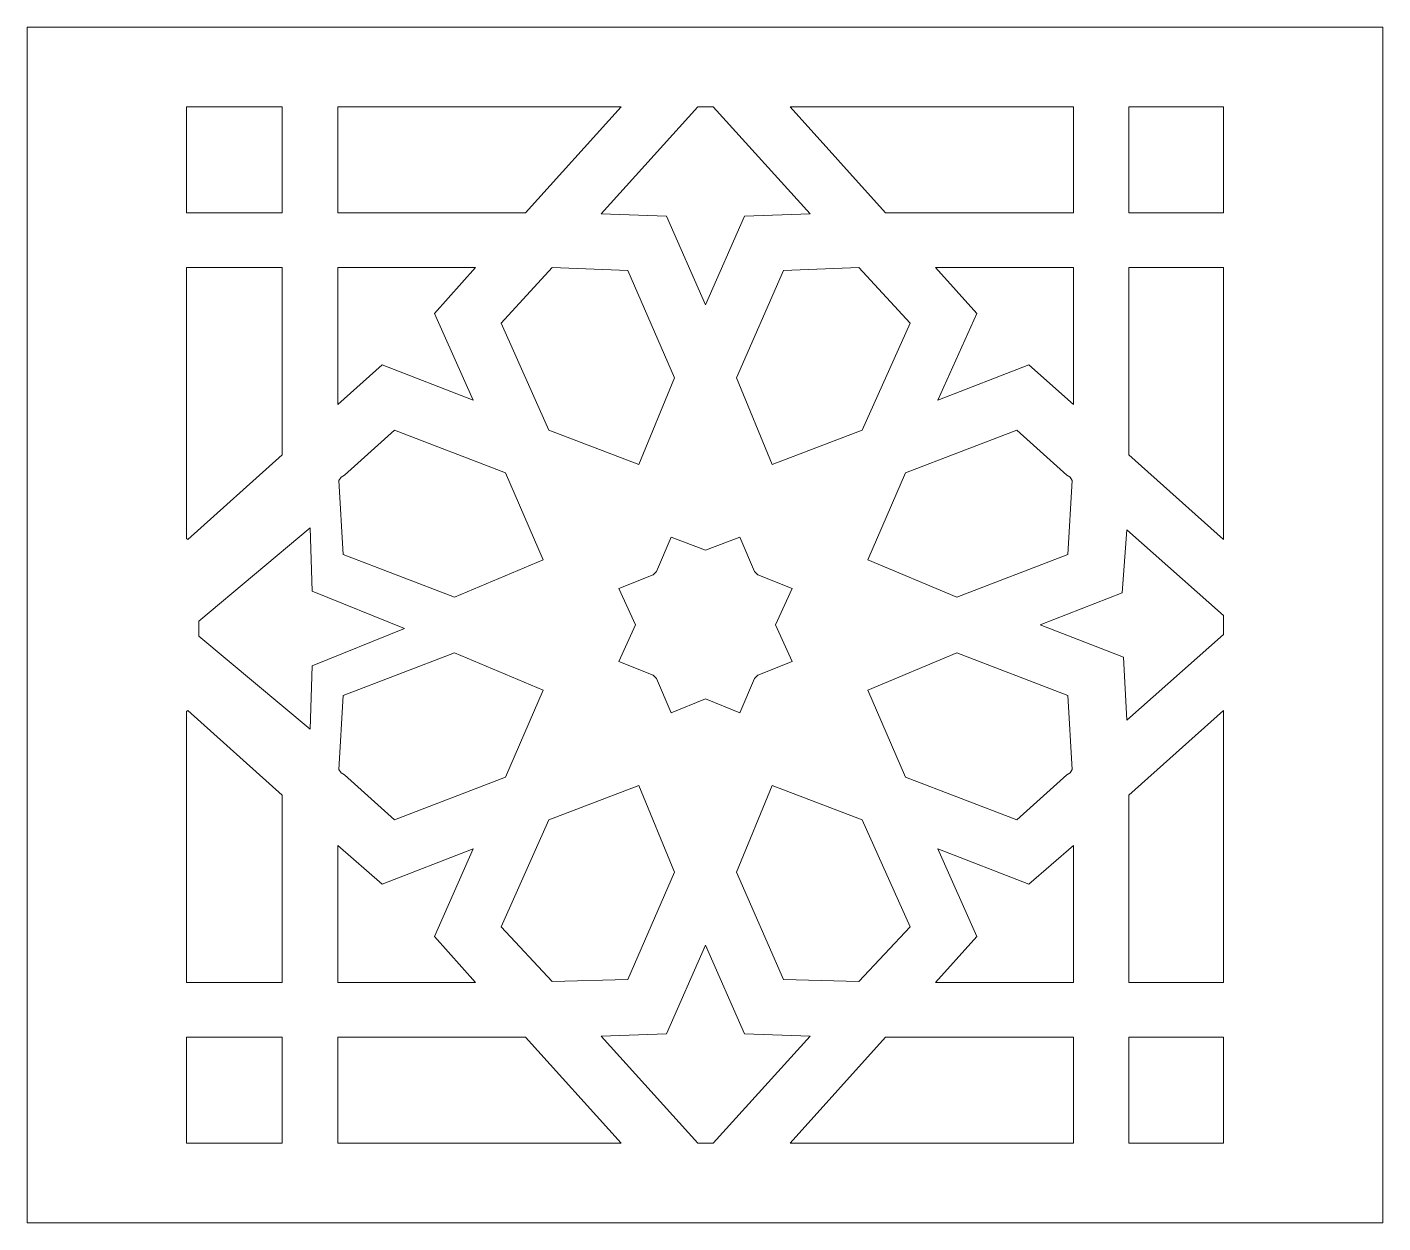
# Model space of a CAD drawing. Header units: millimetres. Extents: x -79 to 79, y -140 to 140.
# Drawn here: x -79.21 to -57.91, y -79.56 to -60.77 of the extents above; entities that cross this region are included whole.
import ezdxf

# ---------------------------------------------------------------- set-up
doc = ezdxf.new("R2010")
doc.units = ezdxf.units.MM
doc.header["$MEASUREMENT"] = 0
doc.layers.add('Layer 1', color=7, linetype='Continuous')

msp = doc.modelspace()

# ---------------------------------------------------------------- linework, layer by layer
at = {"layer": 'Layer 1', "color": 18, "lineweight": 9}
for points, knots in [([(-79.2052, -79.5601), (-79.2052, -79.5601), (-57.9057, -79.5601), (-57.9057, -79.5601), (-57.9057, -79.5601), (-57.9057, -79.5601), (-57.9057, -60.7664), (-57.9057, -60.7664), (-57.9057, -60.7664), (-57.9057, -60.7664), (-79.2052, -60.7664), (-79.2052, -60.7664), (-79.2052, -60.7664), (-79.2052, -60.7664), (-79.2052, -79.5601), (-79.2052, -79.5601)], [0, 0, 0, 0, 0.2, 0.2, 0.2, 0.2, 0.4, 0.4, 0.4, 0.4, 0.6, 0.6, 0.6, 0.6, 1, 1, 1, 1]), ([(-76.6994, -62.0193), (-76.6994, -62.0193), (-76.6994, -63.6851), (-76.6994, -63.6851), (-76.6994, -63.6851), (-76.6994, -63.6851), (-76.6821, -63.6851), (-76.6821, -63.6851), (-76.6821, -63.6851), (-76.6821, -63.6851), (-75.1982, -63.6851), (-75.1982, -63.6851), (-75.1982, -63.6851), (-75.1982, -63.6851), (-75.1982, -62.0193), (-75.1982, -62.0193), (-75.1982, -62.0193), (-75.1982, -62.0193), (-76.6821, -62.0193), (-76.6821, -62.0193), (-76.6821, -62.0193), (-76.6821, -62.0193), (-76.6994, -62.0193), (-76.6994, -62.0193)], [0, 0, 0, 0, 0.1428571, 0.1428571, 0.1428571, 0.1428571, 0.2857143, 0.2857143, 0.2857143, 0.2857143, 0.4285714, 0.4285714, 0.4285714, 0.4285714, 0.5714286, 0.5714286, 0.5714286, 0.5714286, 0.7142857, 0.7142857, 0.7142857, 0.7142857, 1, 1, 1, 1]), ([(-69.8736, -62.0193), (-69.8736, -62.0193), (-71.375, -63.6851), (-71.375, -63.6851), (-71.375, -63.6851), (-71.375, -63.6851), (-74.3253, -63.6851), (-74.3253, -63.6851), (-74.3253, -63.6851), (-74.3253, -63.6851), (-74.3253, -62.0193), (-74.3253, -62.0193), (-74.3253, -62.0193), (-74.3253, -62.0193), (-69.8736, -62.0193), (-69.8736, -62.0193)], [0, 0, 0, 0, 0.2, 0.2, 0.2, 0.2, 0.4, 0.4, 0.4, 0.4, 0.6, 0.6, 0.6, 0.6, 1, 1, 1, 1]), ([(-68.5468, -62.0193), (-68.5468, -62.0193), (-68.4246, -62.0193), (-68.4246, -62.0193), (-68.4246, -62.0193), (-68.4246, -62.0193), (-66.9058, -63.7019), (-66.9058, -63.7019), (-66.9058, -63.7019), (-66.9058, -63.7019), (-67.9358, -63.7356), (-67.9358, -63.7356), (-67.9358, -63.7356), (-67.9358, -63.7356), (-68.5468, -65.1322), (-68.5468, -65.1322), (-68.5468, -65.1322), (-68.5468, -65.1322), (-69.1578, -63.7356), (-69.1578, -63.7356), (-69.1578, -63.7356), (-69.1578, -63.7356), (-70.1878, -63.7019), (-70.1878, -63.7019), (-70.1878, -63.7019), (-70.1878, -63.7019), (-68.669, -62.0193), (-68.669, -62.0193), (-68.669, -62.0193), (-68.669, -62.0193), (-68.5468, -62.0193), (-68.5468, -62.0193)], [0, 0, 0, 0, 0.1111111, 0.1111111, 0.1111111, 0.1111111, 0.2222222, 0.2222222, 0.2222222, 0.2222222, 0.3333333, 0.3333333, 0.3333333, 0.3333333, 0.4444444, 0.4444444, 0.4444444, 0.4444444, 0.5555556, 0.5555556, 0.5555556, 0.5555556, 0.6666667, 0.6666667, 0.6666667, 0.6666667, 0.7777778, 0.7777778, 0.7777778, 0.7777778, 1, 1, 1, 1]), ([(-67.22, -62.0193), (-67.22, -62.0193), (-65.7187, -63.6851), (-65.7187, -63.6851), (-65.7187, -63.6851), (-65.7187, -63.6851), (-62.7683, -63.6851), (-62.7683, -63.6851), (-62.7683, -63.6851), (-62.7683, -63.6851), (-62.7683, -62.0193), (-62.7683, -62.0193), (-62.7683, -62.0193), (-62.7683, -62.0193), (-67.22, -62.0193), (-67.22, -62.0193)], [0, 0, 0, 0, 0.2, 0.2, 0.2, 0.2, 0.4, 0.4, 0.4, 0.4, 0.6, 0.6, 0.6, 0.6, 1, 1, 1, 1]), ([(-60.4115, -63.6851), (-60.4115, -63.6851), (-61.8954, -63.6851), (-61.8954, -63.6851), (-61.8954, -63.6851), (-61.8954, -63.6851), (-61.8954, -62.0193), (-61.8954, -62.0193), (-61.8954, -62.0193), (-61.8954, -62.0193), (-60.4115, -62.0193), (-60.4115, -62.0193), (-60.4115, -62.0193), (-60.4115, -62.0193), (-60.4115, -63.6851), (-60.4115, -63.6851)], [0, 0, 0, 0, 0.2, 0.2, 0.2, 0.2, 0.4, 0.4, 0.4, 0.4, 0.6, 0.6, 0.6, 0.6, 1, 1, 1, 1]), ([(-76.6994, -64.5432), (-76.6994, -64.5432), (-76.6994, -68.8016), (-76.6994, -68.8016), (-76.6994, -68.8016), (-76.6994, -68.8016), (-76.6821, -68.8171), (-76.6821, -68.8171), (-76.6821, -68.8171), (-76.6821, -68.8171), (-75.1982, -67.4878), (-75.1982, -67.4878), (-75.1982, -67.4878), (-75.1982, -67.4878), (-75.1982, -64.5432), (-75.1982, -64.5432), (-75.1982, -64.5432), (-75.1982, -64.5432), (-76.6821, -64.5432), (-76.6821, -64.5432), (-76.6821, -64.5432), (-76.6821, -64.5432), (-76.6994, -64.5432), (-76.6994, -64.5432)], [0, 0, 0, 0, 0.1428571, 0.1428571, 0.1428571, 0.1428571, 0.2857143, 0.2857143, 0.2857143, 0.2857143, 0.4285714, 0.4285714, 0.4285714, 0.4285714, 0.5714286, 0.5714286, 0.5714286, 0.5714286, 0.7142857, 0.7142857, 0.7142857, 0.7142857, 1, 1, 1, 1]), ([(-74.3253, -64.5432), (-74.3253, -64.5432), (-72.1606, -64.5432), (-72.1606, -64.5432), (-72.1606, -64.5432), (-72.1606, -64.5432), (-72.8065, -65.2668), (-72.8065, -65.2668), (-72.8065, -65.2668), (-72.8065, -65.2668), (-72.1955, -66.6297), (-72.1955, -66.6297), (-72.1955, -66.6297), (-72.1955, -66.6297), (-73.627, -66.0744), (-73.627, -66.0744), (-73.627, -66.0744), (-73.627, -66.0744), (-74.3253, -66.697), (-74.3253, -66.697), (-74.3253, -66.697), (-74.3253, -66.697), (-74.3253, -64.5432), (-74.3253, -64.5432)], [0, 0, 0, 0, 0.1428571, 0.1428571, 0.1428571, 0.1428571, 0.2857143, 0.2857143, 0.2857143, 0.2857143, 0.4285714, 0.4285714, 0.4285714, 0.4285714, 0.5714286, 0.5714286, 0.5714286, 0.5714286, 0.7142857, 0.7142857, 0.7142857, 0.7142857, 1, 1, 1, 1]), ([(-71.0083, -67.1008), (-71.0083, -67.1008), (-71.759, -65.4182), (-71.759, -65.4182), (-71.759, -65.4182), (-71.759, -65.4182), (-70.956, -64.5432), (-70.956, -64.5432), (-70.956, -64.5432), (-70.956, -64.5432), (-69.7688, -64.5937), (-69.7688, -64.5937), (-69.7688, -64.5937), (-69.7688, -64.5937), (-69.0356, -66.2763), (-69.0356, -66.2763), (-69.0356, -66.2763), (-69.0356, -66.2763), (-69.5943, -67.6393), (-69.5943, -67.6393), (-69.5943, -67.6393), (-69.5943, -67.6393), (-71.0083, -67.1008), (-71.0083, -67.1008)], [0, 0, 0, 0, 0.1428571, 0.1428571, 0.1428571, 0.1428571, 0.2857143, 0.2857143, 0.2857143, 0.2857143, 0.4285714, 0.4285714, 0.4285714, 0.4285714, 0.5714286, 0.5714286, 0.5714286, 0.5714286, 0.7142857, 0.7142857, 0.7142857, 0.7142857, 1, 1, 1, 1]), ([(-66.0853, -67.1008), (-66.0853, -67.1008), (-65.3346, -65.4182), (-65.3346, -65.4182), (-65.3346, -65.4182), (-65.3346, -65.4182), (-66.1376, -64.5432), (-66.1376, -64.5432), (-66.1376, -64.5432), (-66.1376, -64.5432), (-67.3248, -64.5937), (-67.3248, -64.5937), (-67.3248, -64.5937), (-67.3248, -64.5937), (-68.058, -66.2763), (-68.058, -66.2763), (-68.058, -66.2763), (-68.058, -66.2763), (-67.4993, -67.6393), (-67.4993, -67.6393), (-67.4993, -67.6393), (-67.4993, -67.6393), (-66.0853, -67.1008), (-66.0853, -67.1008)], [0, 0, 0, 0, 0.1428571, 0.1428571, 0.1428571, 0.1428571, 0.2857143, 0.2857143, 0.2857143, 0.2857143, 0.4285714, 0.4285714, 0.4285714, 0.4285714, 0.5714286, 0.5714286, 0.5714286, 0.5714286, 0.7142857, 0.7142857, 0.7142857, 0.7142857, 1, 1, 1, 1]), ([(-62.7683, -64.5432), (-62.7683, -64.5432), (-64.9331, -64.5432), (-64.9331, -64.5432), (-64.9331, -64.5432), (-64.9331, -64.5432), (-64.2871, -65.2668), (-64.2871, -65.2668), (-64.2871, -65.2668), (-64.2871, -65.2668), (-64.8981, -66.6297), (-64.8981, -66.6297), (-64.8981, -66.6297), (-64.8981, -66.6297), (-63.4666, -66.0744), (-63.4666, -66.0744), (-63.4666, -66.0744), (-63.4666, -66.0744), (-62.7683, -66.697), (-62.7683, -66.697), (-62.7683, -66.697), (-62.7683, -66.697), (-62.7683, -64.5432), (-62.7683, -64.5432)], [0, 0, 0, 0, 0.1428571, 0.1428571, 0.1428571, 0.1428571, 0.2857143, 0.2857143, 0.2857143, 0.2857143, 0.4285714, 0.4285714, 0.4285714, 0.4285714, 0.5714286, 0.5714286, 0.5714286, 0.5714286, 0.7142857, 0.7142857, 0.7142857, 0.7142857, 1, 1, 1, 1]), ([(-60.4115, -68.8171), (-60.4115, -68.8171), (-61.8954, -67.4878), (-61.8954, -67.4878), (-61.8954, -67.4878), (-61.8954, -67.4878), (-61.8954, -64.5432), (-61.8954, -64.5432), (-61.8954, -64.5432), (-61.8954, -64.5432), (-60.4115, -64.5432), (-60.4115, -64.5432), (-60.4115, -64.5432), (-60.4115, -64.5432), (-60.4115, -68.8171), (-60.4115, -68.8171)], [0, 0, 0, 0, 0.2, 0.2, 0.2, 0.2, 0.4, 0.4, 0.4, 0.4, 0.6, 0.6, 0.6, 0.6, 1, 1, 1, 1]), ([(-73.435, -67.1008), (-73.435, -67.1008), (-71.6892, -67.7739), (-71.6892, -67.7739), (-71.6892, -67.7739), (-71.6892, -67.7739), (-71.0956, -69.1368), (-71.0956, -69.1368), (-71.0956, -69.1368), (-71.0956, -69.1368), (-72.4922, -69.7257), (-72.4922, -69.7257), (-72.4922, -69.7257), (-72.4922, -69.7257), (-74.238, -69.0527), (-74.238, -69.0527), (-74.238, -69.0527), (-74.238, -69.0527), (-74.3079, -67.8917), (-74.3079, -67.8917), (-74.3079, -67.8917), (-74.3079, -67.8917), (-74.2729, -67.8412), (-74.2729, -67.8412), (-74.2729, -67.8412), (-74.2729, -67.8412), (-74.2206, -67.8075), (-74.2206, -67.8075), (-74.2206, -67.8075), (-74.2206, -67.8075), (-73.435, -67.1008), (-73.435, -67.1008)], [0, 0, 0, 0, 0.1111111, 0.1111111, 0.1111111, 0.1111111, 0.2222222, 0.2222222, 0.2222222, 0.2222222, 0.3333333, 0.3333333, 0.3333333, 0.3333333, 0.4444444, 0.4444444, 0.4444444, 0.4444444, 0.5555556, 0.5555556, 0.5555556, 0.5555556, 0.6666667, 0.6666667, 0.6666667, 0.6666667, 0.7777778, 0.7777778, 0.7777778, 0.7777778, 1, 1, 1, 1]), ([(-63.6586, -67.1008), (-63.6586, -67.1008), (-65.4044, -67.7739), (-65.4044, -67.7739), (-65.4044, -67.7739), (-65.4044, -67.7739), (-65.998, -69.1368), (-65.998, -69.1368), (-65.998, -69.1368), (-65.998, -69.1368), (-64.6014, -69.7257), (-64.6014, -69.7257), (-64.6014, -69.7257), (-64.6014, -69.7257), (-62.8556, -69.0527), (-62.8556, -69.0527), (-62.8556, -69.0527), (-62.8556, -69.0527), (-62.7858, -67.8917), (-62.7858, -67.8917), (-62.7858, -67.8917), (-62.7858, -67.8917), (-62.8207, -67.8412), (-62.8207, -67.8412), (-62.8207, -67.8412), (-62.8207, -67.8412), (-62.873, -67.8075), (-62.873, -67.8075), (-62.873, -67.8075), (-62.873, -67.8075), (-63.6586, -67.1008), (-63.6586, -67.1008)], [0, 0, 0, 0, 0.1111111, 0.1111111, 0.1111111, 0.1111111, 0.2222222, 0.2222222, 0.2222222, 0.2222222, 0.3333333, 0.3333333, 0.3333333, 0.3333333, 0.4444444, 0.4444444, 0.4444444, 0.4444444, 0.5555556, 0.5555556, 0.5555556, 0.5555556, 0.6666667, 0.6666667, 0.6666667, 0.6666667, 0.7777778, 0.7777778, 0.7777778, 0.7777778, 1, 1, 1, 1]), ([(-76.5061, -70.2186), (-76.5061, -70.2186), (-76.5061, -70.1009), (-76.5061, -70.1009), (-76.5061, -70.1009), (-76.5061, -70.1009), (-74.7604, -68.637), (-74.7604, -68.637), (-74.7604, -68.637), (-74.7604, -68.637), (-74.7254, -69.6297), (-74.7254, -69.6297), (-74.7254, -69.6297), (-74.7254, -69.6297), (-73.2764, -70.2186), (-73.2764, -70.2186), (-73.2764, -70.2186), (-73.2764, -70.2186), (-74.7254, -70.8076), (-74.7254, -70.8076), (-74.7254, -70.8076), (-74.7254, -70.8076), (-74.7604, -71.8003), (-74.7604, -71.8003), (-74.7604, -71.8003), (-74.7604, -71.8003), (-76.5061, -70.3364), (-76.5061, -70.3364), (-76.5061, -70.3364), (-76.5061, -70.3364), (-76.5061, -70.2186), (-76.5061, -70.2186)], [0, 0, 0, 0, 0.1111111, 0.1111111, 0.1111111, 0.1111111, 0.2222222, 0.2222222, 0.2222222, 0.2222222, 0.3333333, 0.3333333, 0.3333333, 0.3333333, 0.4444444, 0.4444444, 0.4444444, 0.4444444, 0.5555556, 0.5555556, 0.5555556, 0.5555556, 0.6666667, 0.6666667, 0.6666667, 0.6666667, 0.7777778, 0.7777778, 0.7777778, 0.7777778, 1, 1, 1, 1]), ([(-68.5468, -68.9854), (-68.5468, -68.9854), (-68.0056, -68.7835), (-68.0056, -68.7835), (-68.0056, -68.7835), (-68.0056, -68.7835), (-67.7787, -69.3219), (-67.7787, -69.3219), (-67.7787, -69.3219), (-67.7787, -69.3219), (-67.7263, -69.3724), (-67.7263, -69.3724), (-67.7263, -69.3724), (-67.7263, -69.3724), (-67.1851, -69.5911), (-67.1851, -69.5911), (-67.1851, -69.5911), (-67.1851, -69.5911), (-67.447, -70.1632), (-67.447, -70.1632), (-67.447, -70.1632), (-67.447, -70.1632), (-67.1851, -70.7353), (-67.1851, -70.7353), (-67.1851, -70.7353), (-67.1851, -70.7353), (-67.7263, -70.9541), (-67.7263, -70.9541), (-67.7263, -70.9541), (-67.7263, -70.9541), (-67.7787, -71.0045), (-67.7787, -71.0045), (-67.7787, -71.0045), (-67.7787, -71.0045), (-68.0056, -71.543), (-68.0056, -71.543), (-68.0056, -71.543), (-68.0056, -71.543), (-68.5468, -71.3242), (-68.5468, -71.3242), (-68.5468, -71.3242), (-68.5468, -71.3242), (-69.088, -71.543), (-69.088, -71.543), (-69.088, -71.543), (-69.088, -71.543), (-69.3149, -71.0045), (-69.3149, -71.0045), (-69.3149, -71.0045), (-69.3149, -71.0045), (-69.3673, -70.9541), (-69.3673, -70.9541), (-69.3673, -70.9541), (-69.3673, -70.9541), (-69.9085, -70.7353), (-69.9085, -70.7353), (-69.9085, -70.7353), (-69.9085, -70.7353), (-69.6466, -70.1632), (-69.6466, -70.1632), (-69.6466, -70.1632), (-69.6466, -70.1632), (-69.9085, -69.5911), (-69.9085, -69.5911), (-69.9085, -69.5911), (-69.9085, -69.5911), (-69.3673, -69.3724), (-69.3673, -69.3724), (-69.3673, -69.3724), (-69.3673, -69.3724), (-69.3149, -69.3219), (-69.3149, -69.3219), (-69.3149, -69.3219), (-69.3149, -69.3219), (-69.088, -68.7835), (-69.088, -68.7835), (-69.088, -68.7835), (-69.088, -68.7835), (-68.5468, -68.9854), (-68.5468, -68.9854)], [0, 0, 0, 0, 0.047619, 0.047619, 0.047619, 0.047619, 0.0952381, 0.0952381, 0.0952381, 0.0952381, 0.1428571, 0.1428571, 0.1428571, 0.1428571, 0.1904762, 0.1904762, 0.1904762, 0.1904762, 0.2380952, 0.2380952, 0.2380952, 0.2380952, 0.2857143, 0.2857143, 0.2857143, 0.2857143, 0.3333333, 0.3333333, 0.3333333, 0.3333333, 0.3809524, 0.3809524, 0.3809524, 0.3809524, 0.4285714, 0.4285714, 0.4285714, 0.4285714, 0.4761905, 0.4761905, 0.4761905, 0.4761905, 0.5238095, 0.5238095, 0.5238095, 0.5238095, 0.5714286, 0.5714286, 0.5714286, 0.5714286, 0.6190476, 0.6190476, 0.6190476, 0.6190476, 0.6666667, 0.6666667, 0.6666667, 0.6666667, 0.7142857, 0.7142857, 0.7142857, 0.7142857, 0.7619048, 0.7619048, 0.7619048, 0.7619048, 0.8095238, 0.8095238, 0.8095238, 0.8095238, 0.8571429, 0.8571429, 0.8571429, 0.8571429, 0.9047619, 0.9047619, 0.9047619, 0.9047619, 1, 1, 1, 1]), ([(-68.5468, -68.9854), (-68.5468, -68.9854), (-68.0056, -68.7835), (-68.0056, -68.7835), (-68.0056, -68.7835), (-68.0056, -68.7835), (-67.7787, -69.3219), (-67.7787, -69.3219), (-67.7787, -69.3219), (-67.7787, -69.3219), (-67.7263, -69.3724), (-67.7263, -69.3724), (-67.7263, -69.3724), (-67.7263, -69.3724), (-67.1851, -69.5911), (-67.1851, -69.5911), (-67.1851, -69.5911), (-67.1851, -69.5911), (-67.447, -70.1632), (-67.447, -70.1632), (-67.447, -70.1632), (-67.447, -70.1632), (-67.1851, -70.7353), (-67.1851, -70.7353), (-67.1851, -70.7353), (-67.1851, -70.7353), (-67.7263, -70.9541), (-67.7263, -70.9541), (-67.7263, -70.9541), (-67.7263, -70.9541), (-67.7787, -71.0045), (-67.7787, -71.0045), (-67.7787, -71.0045), (-67.7787, -71.0045), (-68.0056, -71.543), (-68.0056, -71.543), (-68.0056, -71.543), (-68.0056, -71.543), (-68.5468, -71.3242), (-68.5468, -71.3242), (-68.5468, -71.3242), (-68.5468, -71.3242), (-69.088, -71.543), (-69.088, -71.543), (-69.088, -71.543), (-69.088, -71.543), (-69.3149, -71.0045), (-69.3149, -71.0045), (-69.3149, -71.0045), (-69.3149, -71.0045), (-69.3673, -70.9541), (-69.3673, -70.9541), (-69.3673, -70.9541), (-69.3673, -70.9541), (-69.9085, -70.7353), (-69.9085, -70.7353), (-69.9085, -70.7353), (-69.9085, -70.7353), (-69.6466, -70.1632), (-69.6466, -70.1632), (-69.6466, -70.1632), (-69.6466, -70.1632), (-69.9085, -69.5911), (-69.9085, -69.5911), (-69.9085, -69.5911), (-69.9085, -69.5911), (-69.3673, -69.3724), (-69.3673, -69.3724), (-69.3673, -69.3724), (-69.3673, -69.3724), (-69.3149, -69.3219), (-69.3149, -69.3219), (-69.3149, -69.3219), (-69.3149, -69.3219), (-69.088, -68.7835), (-69.088, -68.7835), (-69.088, -68.7835), (-69.088, -68.7835), (-68.5468, -68.9854), (-68.5468, -68.9854)], [0, 0, 0, 0, 0.047619, 0.047619, 0.047619, 0.047619, 0.0952381, 0.0952381, 0.0952381, 0.0952381, 0.1428571, 0.1428571, 0.1428571, 0.1428571, 0.1904762, 0.1904762, 0.1904762, 0.1904762, 0.2380952, 0.2380952, 0.2380952, 0.2380952, 0.2857143, 0.2857143, 0.2857143, 0.2857143, 0.3333333, 0.3333333, 0.3333333, 0.3333333, 0.3809524, 0.3809524, 0.3809524, 0.3809524, 0.4285714, 0.4285714, 0.4285714, 0.4285714, 0.4761905, 0.4761905, 0.4761905, 0.4761905, 0.5238095, 0.5238095, 0.5238095, 0.5238095, 0.5714286, 0.5714286, 0.5714286, 0.5714286, 0.6190476, 0.6190476, 0.6190476, 0.6190476, 0.6666667, 0.6666667, 0.6666667, 0.6666667, 0.7142857, 0.7142857, 0.7142857, 0.7142857, 0.7619048, 0.7619048, 0.7619048, 0.7619048, 0.8095238, 0.8095238, 0.8095238, 0.8095238, 0.8571429, 0.8571429, 0.8571429, 0.8571429, 0.9047619, 0.9047619, 0.9047619, 0.9047619, 1, 1, 1, 1]), ([(-60.4115, -70.3147), (-60.4115, -70.3147), (-61.9303, -71.6608), (-61.9303, -71.6608), (-61.9303, -71.6608), (-61.9303, -71.6608), (-61.9827, -70.668), (-61.9827, -70.668), (-61.9827, -70.668), (-61.9827, -70.668), (-63.292, -70.1632), (-63.292, -70.1632), (-63.292, -70.1632), (-63.292, -70.1632), (-62.0002, -69.6584), (-62.0002, -69.6584), (-62.0002, -69.6584), (-62.0002, -69.6584), (-61.9303, -68.6657), (-61.9303, -68.6657), (-61.9303, -68.6657), (-61.9303, -68.6657), (-60.4115, -70.0118), (-60.4115, -70.0118), (-60.4115, -70.0118), (-60.4115, -70.0118), (-60.4115, -70.3147), (-60.4115, -70.3147)], [0, 0, 0, 0, 0.125, 0.125, 0.125, 0.125, 0.25, 0.25, 0.25, 0.25, 0.375, 0.375, 0.375, 0.375, 0.5, 0.5, 0.5, 0.5, 0.625, 0.625, 0.625, 0.625, 0.75, 0.75, 0.75, 0.75, 1, 1, 1, 1]), ([(-74.2206, -72.5189), (-74.2206, -72.5189), (-74.2729, -72.4853), (-74.2729, -72.4853), (-74.2729, -72.4853), (-74.2729, -72.4853), (-74.3079, -72.4348), (-74.3079, -72.4348), (-74.3079, -72.4348), (-74.3079, -72.4348), (-74.238, -71.2738), (-74.238, -71.2738), (-74.238, -71.2738), (-74.238, -71.2738), (-72.4922, -70.6007), (-72.4922, -70.6007), (-72.4922, -70.6007), (-72.4922, -70.6007), (-71.0956, -71.1896), (-71.0956, -71.1896), (-71.0956, -71.1896), (-71.0956, -71.1896), (-71.6892, -72.5526), (-71.6892, -72.5526), (-71.6892, -72.5526), (-71.6892, -72.5526), (-73.435, -73.2256), (-73.435, -73.2256), (-73.435, -73.2256), (-73.435, -73.2256), (-74.2206, -72.5189), (-74.2206, -72.5189)], [0, 0, 0, 0, 0.1111111, 0.1111111, 0.1111111, 0.1111111, 0.2222222, 0.2222222, 0.2222222, 0.2222222, 0.3333333, 0.3333333, 0.3333333, 0.3333333, 0.4444444, 0.4444444, 0.4444444, 0.4444444, 0.5555556, 0.5555556, 0.5555556, 0.5555556, 0.6666667, 0.6666667, 0.6666667, 0.6666667, 0.7777778, 0.7777778, 0.7777778, 0.7777778, 1, 1, 1, 1]), ([(-62.873, -72.5189), (-62.873, -72.5189), (-62.8207, -72.4853), (-62.8207, -72.4853), (-62.8207, -72.4853), (-62.8207, -72.4853), (-62.7858, -72.4348), (-62.7858, -72.4348), (-62.7858, -72.4348), (-62.7858, -72.4348), (-62.8556, -71.2738), (-62.8556, -71.2738), (-62.8556, -71.2738), (-62.8556, -71.2738), (-64.6014, -70.6007), (-64.6014, -70.6007), (-64.6014, -70.6007), (-64.6014, -70.6007), (-65.998, -71.1896), (-65.998, -71.1896), (-65.998, -71.1896), (-65.998, -71.1896), (-65.4044, -72.5526), (-65.4044, -72.5526), (-65.4044, -72.5526), (-65.4044, -72.5526), (-63.6586, -73.2256), (-63.6586, -73.2256), (-63.6586, -73.2256), (-63.6586, -73.2256), (-62.873, -72.5189), (-62.873, -72.5189)], [0, 0, 0, 0, 0.1111111, 0.1111111, 0.1111111, 0.1111111, 0.2222222, 0.2222222, 0.2222222, 0.2222222, 0.3333333, 0.3333333, 0.3333333, 0.3333333, 0.4444444, 0.4444444, 0.4444444, 0.4444444, 0.5555556, 0.5555556, 0.5555556, 0.5555556, 0.6666667, 0.6666667, 0.6666667, 0.6666667, 0.7777778, 0.7777778, 0.7777778, 0.7777778, 1, 1, 1, 1]), ([(-76.6994, -71.5248), (-76.6994, -71.5248), (-76.6994, -75.7832), (-76.6994, -75.7832), (-76.6994, -75.7832), (-76.6994, -75.7832), (-76.6821, -75.7832), (-76.6821, -75.7832), (-76.6821, -75.7832), (-76.6821, -75.7832), (-75.1982, -75.7832), (-75.1982, -75.7832), (-75.1982, -75.7832), (-75.1982, -75.7832), (-75.1982, -72.8386), (-75.1982, -72.8386), (-75.1982, -72.8386), (-75.1982, -72.8386), (-76.6821, -71.5093), (-76.6821, -71.5093), (-76.6821, -71.5093), (-76.6821, -71.5093), (-76.6994, -71.5248), (-76.6994, -71.5248)], [0, 0, 0, 0, 0.1428571, 0.1428571, 0.1428571, 0.1428571, 0.2857143, 0.2857143, 0.2857143, 0.2857143, 0.4285714, 0.4285714, 0.4285714, 0.4285714, 0.5714286, 0.5714286, 0.5714286, 0.5714286, 0.7142857, 0.7142857, 0.7142857, 0.7142857, 1, 1, 1, 1]), ([(-60.4115, -75.7832), (-60.4115, -75.7832), (-61.8954, -75.7832), (-61.8954, -75.7832), (-61.8954, -75.7832), (-61.8954, -75.7832), (-61.8954, -72.8386), (-61.8954, -72.8386), (-61.8954, -72.8386), (-61.8954, -72.8386), (-60.4115, -71.5093), (-60.4115, -71.5093), (-60.4115, -71.5093), (-60.4115, -71.5093), (-60.4115, -75.7832), (-60.4115, -75.7832)], [0, 0, 0, 0, 0.2, 0.2, 0.2, 0.2, 0.4, 0.4, 0.4, 0.4, 0.6, 0.6, 0.6, 0.6, 1, 1, 1, 1]), ([(-71.0083, -73.2256), (-71.0083, -73.2256), (-69.5943, -72.6872), (-69.5943, -72.6872), (-69.5943, -72.6872), (-69.5943, -72.6872), (-69.0356, -74.0501), (-69.0356, -74.0501), (-69.0356, -74.0501), (-69.0356, -74.0501), (-69.7688, -75.7327), (-69.7688, -75.7327), (-69.7688, -75.7327), (-69.7688, -75.7327), (-70.956, -75.7664), (-70.956, -75.7664), (-70.956, -75.7664), (-70.956, -75.7664), (-71.759, -74.9082), (-71.759, -74.9082), (-71.759, -74.9082), (-71.759, -74.9082), (-71.0083, -73.2256), (-71.0083, -73.2256)], [0, 0, 0, 0, 0.1428571, 0.1428571, 0.1428571, 0.1428571, 0.2857143, 0.2857143, 0.2857143, 0.2857143, 0.4285714, 0.4285714, 0.4285714, 0.4285714, 0.5714286, 0.5714286, 0.5714286, 0.5714286, 0.7142857, 0.7142857, 0.7142857, 0.7142857, 1, 1, 1, 1]), ([(-66.0853, -73.2256), (-66.0853, -73.2256), (-67.4993, -72.6872), (-67.4993, -72.6872), (-67.4993, -72.6872), (-67.4993, -72.6872), (-68.058, -74.0501), (-68.058, -74.0501), (-68.058, -74.0501), (-68.058, -74.0501), (-67.3248, -75.7327), (-67.3248, -75.7327), (-67.3248, -75.7327), (-67.3248, -75.7327), (-66.1376, -75.7664), (-66.1376, -75.7664), (-66.1376, -75.7664), (-66.1376, -75.7664), (-65.3346, -74.9082), (-65.3346, -74.9082), (-65.3346, -74.9082), (-65.3346, -74.9082), (-66.0853, -73.2256), (-66.0853, -73.2256)], [0, 0, 0, 0, 0.1428571, 0.1428571, 0.1428571, 0.1428571, 0.2857143, 0.2857143, 0.2857143, 0.2857143, 0.4285714, 0.4285714, 0.4285714, 0.4285714, 0.5714286, 0.5714286, 0.5714286, 0.5714286, 0.7142857, 0.7142857, 0.7142857, 0.7142857, 1, 1, 1, 1]), ([(-74.3253, -75.7832), (-74.3253, -75.7832), (-74.3253, -73.6295), (-74.3253, -73.6295), (-74.3253, -73.6295), (-74.3253, -73.6295), (-73.627, -74.2352), (-73.627, -74.2352), (-73.627, -74.2352), (-73.627, -74.2352), (-72.1955, -73.6799), (-72.1955, -73.6799), (-72.1955, -73.6799), (-72.1955, -73.6799), (-72.8065, -75.0597), (-72.8065, -75.0597), (-72.8065, -75.0597), (-72.8065, -75.0597), (-72.1606, -75.7832), (-72.1606, -75.7832), (-72.1606, -75.7832), (-72.1606, -75.7832), (-74.3253, -75.7832), (-74.3253, -75.7832)], [0, 0, 0, 0, 0.1428571, 0.1428571, 0.1428571, 0.1428571, 0.2857143, 0.2857143, 0.2857143, 0.2857143, 0.4285714, 0.4285714, 0.4285714, 0.4285714, 0.5714286, 0.5714286, 0.5714286, 0.5714286, 0.7142857, 0.7142857, 0.7142857, 0.7142857, 1, 1, 1, 1]), ([(-62.7683, -75.7832), (-62.7683, -75.7832), (-62.7683, -73.6295), (-62.7683, -73.6295), (-62.7683, -73.6295), (-62.7683, -73.6295), (-63.4666, -74.2352), (-63.4666, -74.2352), (-63.4666, -74.2352), (-63.4666, -74.2352), (-64.8981, -73.6799), (-64.8981, -73.6799), (-64.8981, -73.6799), (-64.8981, -73.6799), (-64.2871, -75.0597), (-64.2871, -75.0597), (-64.2871, -75.0597), (-64.2871, -75.0597), (-64.9331, -75.7832), (-64.9331, -75.7832), (-64.9331, -75.7832), (-64.9331, -75.7832), (-62.7683, -75.7832), (-62.7683, -75.7832)], [0, 0, 0, 0, 0.1428571, 0.1428571, 0.1428571, 0.1428571, 0.2857143, 0.2857143, 0.2857143, 0.2857143, 0.4285714, 0.4285714, 0.4285714, 0.4285714, 0.5714286, 0.5714286, 0.5714286, 0.5714286, 0.7142857, 0.7142857, 0.7142857, 0.7142857, 1, 1, 1, 1]), ([(-68.5468, -75.1943), (-68.5468, -75.1943), (-67.9358, -76.5909), (-67.9358, -76.5909), (-67.9358, -76.5909), (-67.9358, -76.5909), (-66.9058, -76.6245), (-66.9058, -76.6245), (-66.9058, -76.6245), (-66.9058, -76.6245), (-68.4246, -78.3072), (-68.4246, -78.3072), (-68.4246, -78.3072), (-68.4246, -78.3072), (-68.5468, -78.3072), (-68.5468, -78.3072), (-68.5468, -78.3072), (-68.5468, -78.3072), (-68.669, -78.3072), (-68.669, -78.3072), (-68.669, -78.3072), (-68.669, -78.3072), (-70.1878, -76.6245), (-70.1878, -76.6245), (-70.1878, -76.6245), (-70.1878, -76.6245), (-69.1578, -76.5909), (-69.1578, -76.5909), (-69.1578, -76.5909), (-69.1578, -76.5909), (-68.5468, -75.1943), (-68.5468, -75.1943)], [0, 0, 0, 0, 0.1111111, 0.1111111, 0.1111111, 0.1111111, 0.2222222, 0.2222222, 0.2222222, 0.2222222, 0.3333333, 0.3333333, 0.3333333, 0.3333333, 0.4444444, 0.4444444, 0.4444444, 0.4444444, 0.5555556, 0.5555556, 0.5555556, 0.5555556, 0.6666667, 0.6666667, 0.6666667, 0.6666667, 0.7777778, 0.7777778, 0.7777778, 0.7777778, 1, 1, 1, 1]), ([(-76.6994, -76.6413), (-76.6994, -76.6413), (-76.6821, -76.6413), (-76.6821, -76.6413), (-76.6821, -76.6413), (-76.6821, -76.6413), (-75.1982, -76.6413), (-75.1982, -76.6413), (-75.1982, -76.6413), (-75.1982, -76.6413), (-75.1982, -78.3072), (-75.1982, -78.3072), (-75.1982, -78.3072), (-75.1982, -78.3072), (-76.6821, -78.3072), (-76.6821, -78.3072), (-76.6821, -78.3072), (-76.6821, -78.3072), (-76.6994, -78.3072), (-76.6994, -78.3072), (-76.6994, -78.3072), (-76.6994, -78.3072), (-76.6994, -76.6413), (-76.6994, -76.6413)], [0, 0, 0, 0, 0.1428571, 0.1428571, 0.1428571, 0.1428571, 0.2857143, 0.2857143, 0.2857143, 0.2857143, 0.4285714, 0.4285714, 0.4285714, 0.4285714, 0.5714286, 0.5714286, 0.5714286, 0.5714286, 0.7142857, 0.7142857, 0.7142857, 0.7142857, 1, 1, 1, 1]), ([(-74.3253, -76.6413), (-74.3253, -76.6413), (-71.375, -76.6413), (-71.375, -76.6413), (-71.375, -76.6413), (-71.375, -76.6413), (-69.8736, -78.3072), (-69.8736, -78.3072), (-69.8736, -78.3072), (-69.8736, -78.3072), (-74.3253, -78.3072), (-74.3253, -78.3072), (-74.3253, -78.3072), (-74.3253, -78.3072), (-74.3253, -76.6413), (-74.3253, -76.6413)], [0, 0, 0, 0, 0.2, 0.2, 0.2, 0.2, 0.4, 0.4, 0.4, 0.4, 0.6, 0.6, 0.6, 0.6, 1, 1, 1, 1]), ([(-62.7683, -76.6413), (-62.7683, -76.6413), (-65.7187, -76.6413), (-65.7187, -76.6413), (-65.7187, -76.6413), (-65.7187, -76.6413), (-67.22, -78.3072), (-67.22, -78.3072), (-67.22, -78.3072), (-67.22, -78.3072), (-62.7683, -78.3072), (-62.7683, -78.3072), (-62.7683, -78.3072), (-62.7683, -78.3072), (-62.7683, -76.6413), (-62.7683, -76.6413)], [0, 0, 0, 0, 0.2, 0.2, 0.2, 0.2, 0.4, 0.4, 0.4, 0.4, 0.6, 0.6, 0.6, 0.6, 1, 1, 1, 1]), ([(-60.4115, -78.3072), (-60.4115, -78.3072), (-61.8954, -78.3072), (-61.8954, -78.3072), (-61.8954, -78.3072), (-61.8954, -78.3072), (-61.8954, -76.6413), (-61.8954, -76.6413), (-61.8954, -76.6413), (-61.8954, -76.6413), (-60.4115, -76.6413), (-60.4115, -76.6413), (-60.4115, -76.6413), (-60.4115, -76.6413), (-60.4115, -78.3072), (-60.4115, -78.3072)], [0, 0, 0, 0, 0.2, 0.2, 0.2, 0.2, 0.4, 0.4, 0.4, 0.4, 0.6, 0.6, 0.6, 0.6, 1, 1, 1, 1])]:
    msp.add_open_spline(points, degree=3, knots=knots, dxfattribs=at)

doc.saveas('drawing.dxf')
